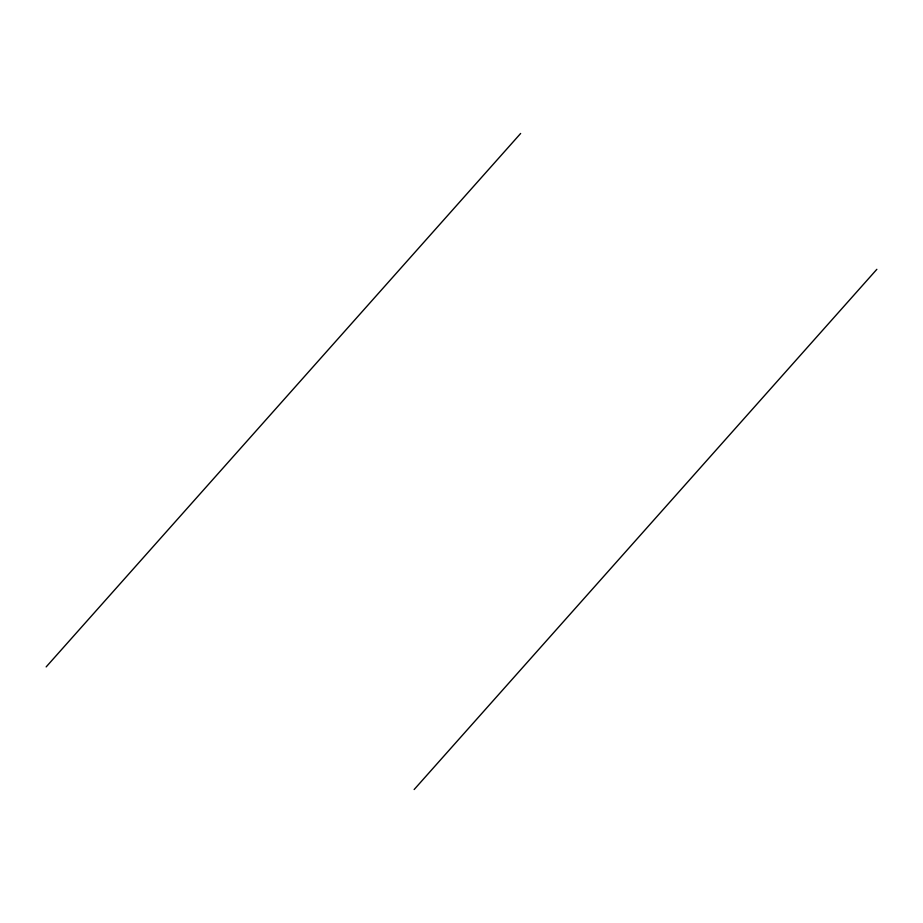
<?xml version="1.0" encoding="UTF-8"?>
<svg xmlns="http://www.w3.org/2000/svg" width="923" height="923" viewBox="0 0 923 923"><rect width="100%" height="100%" fill="white"/><g stroke="black" fill="none" stroke-linecap="round" stroke-linejoin="round"><path stroke-width="1.38" d="M46.15 666.914L520.641 133.466M414.139 789.534L876.85 269.32"/></g></svg>
